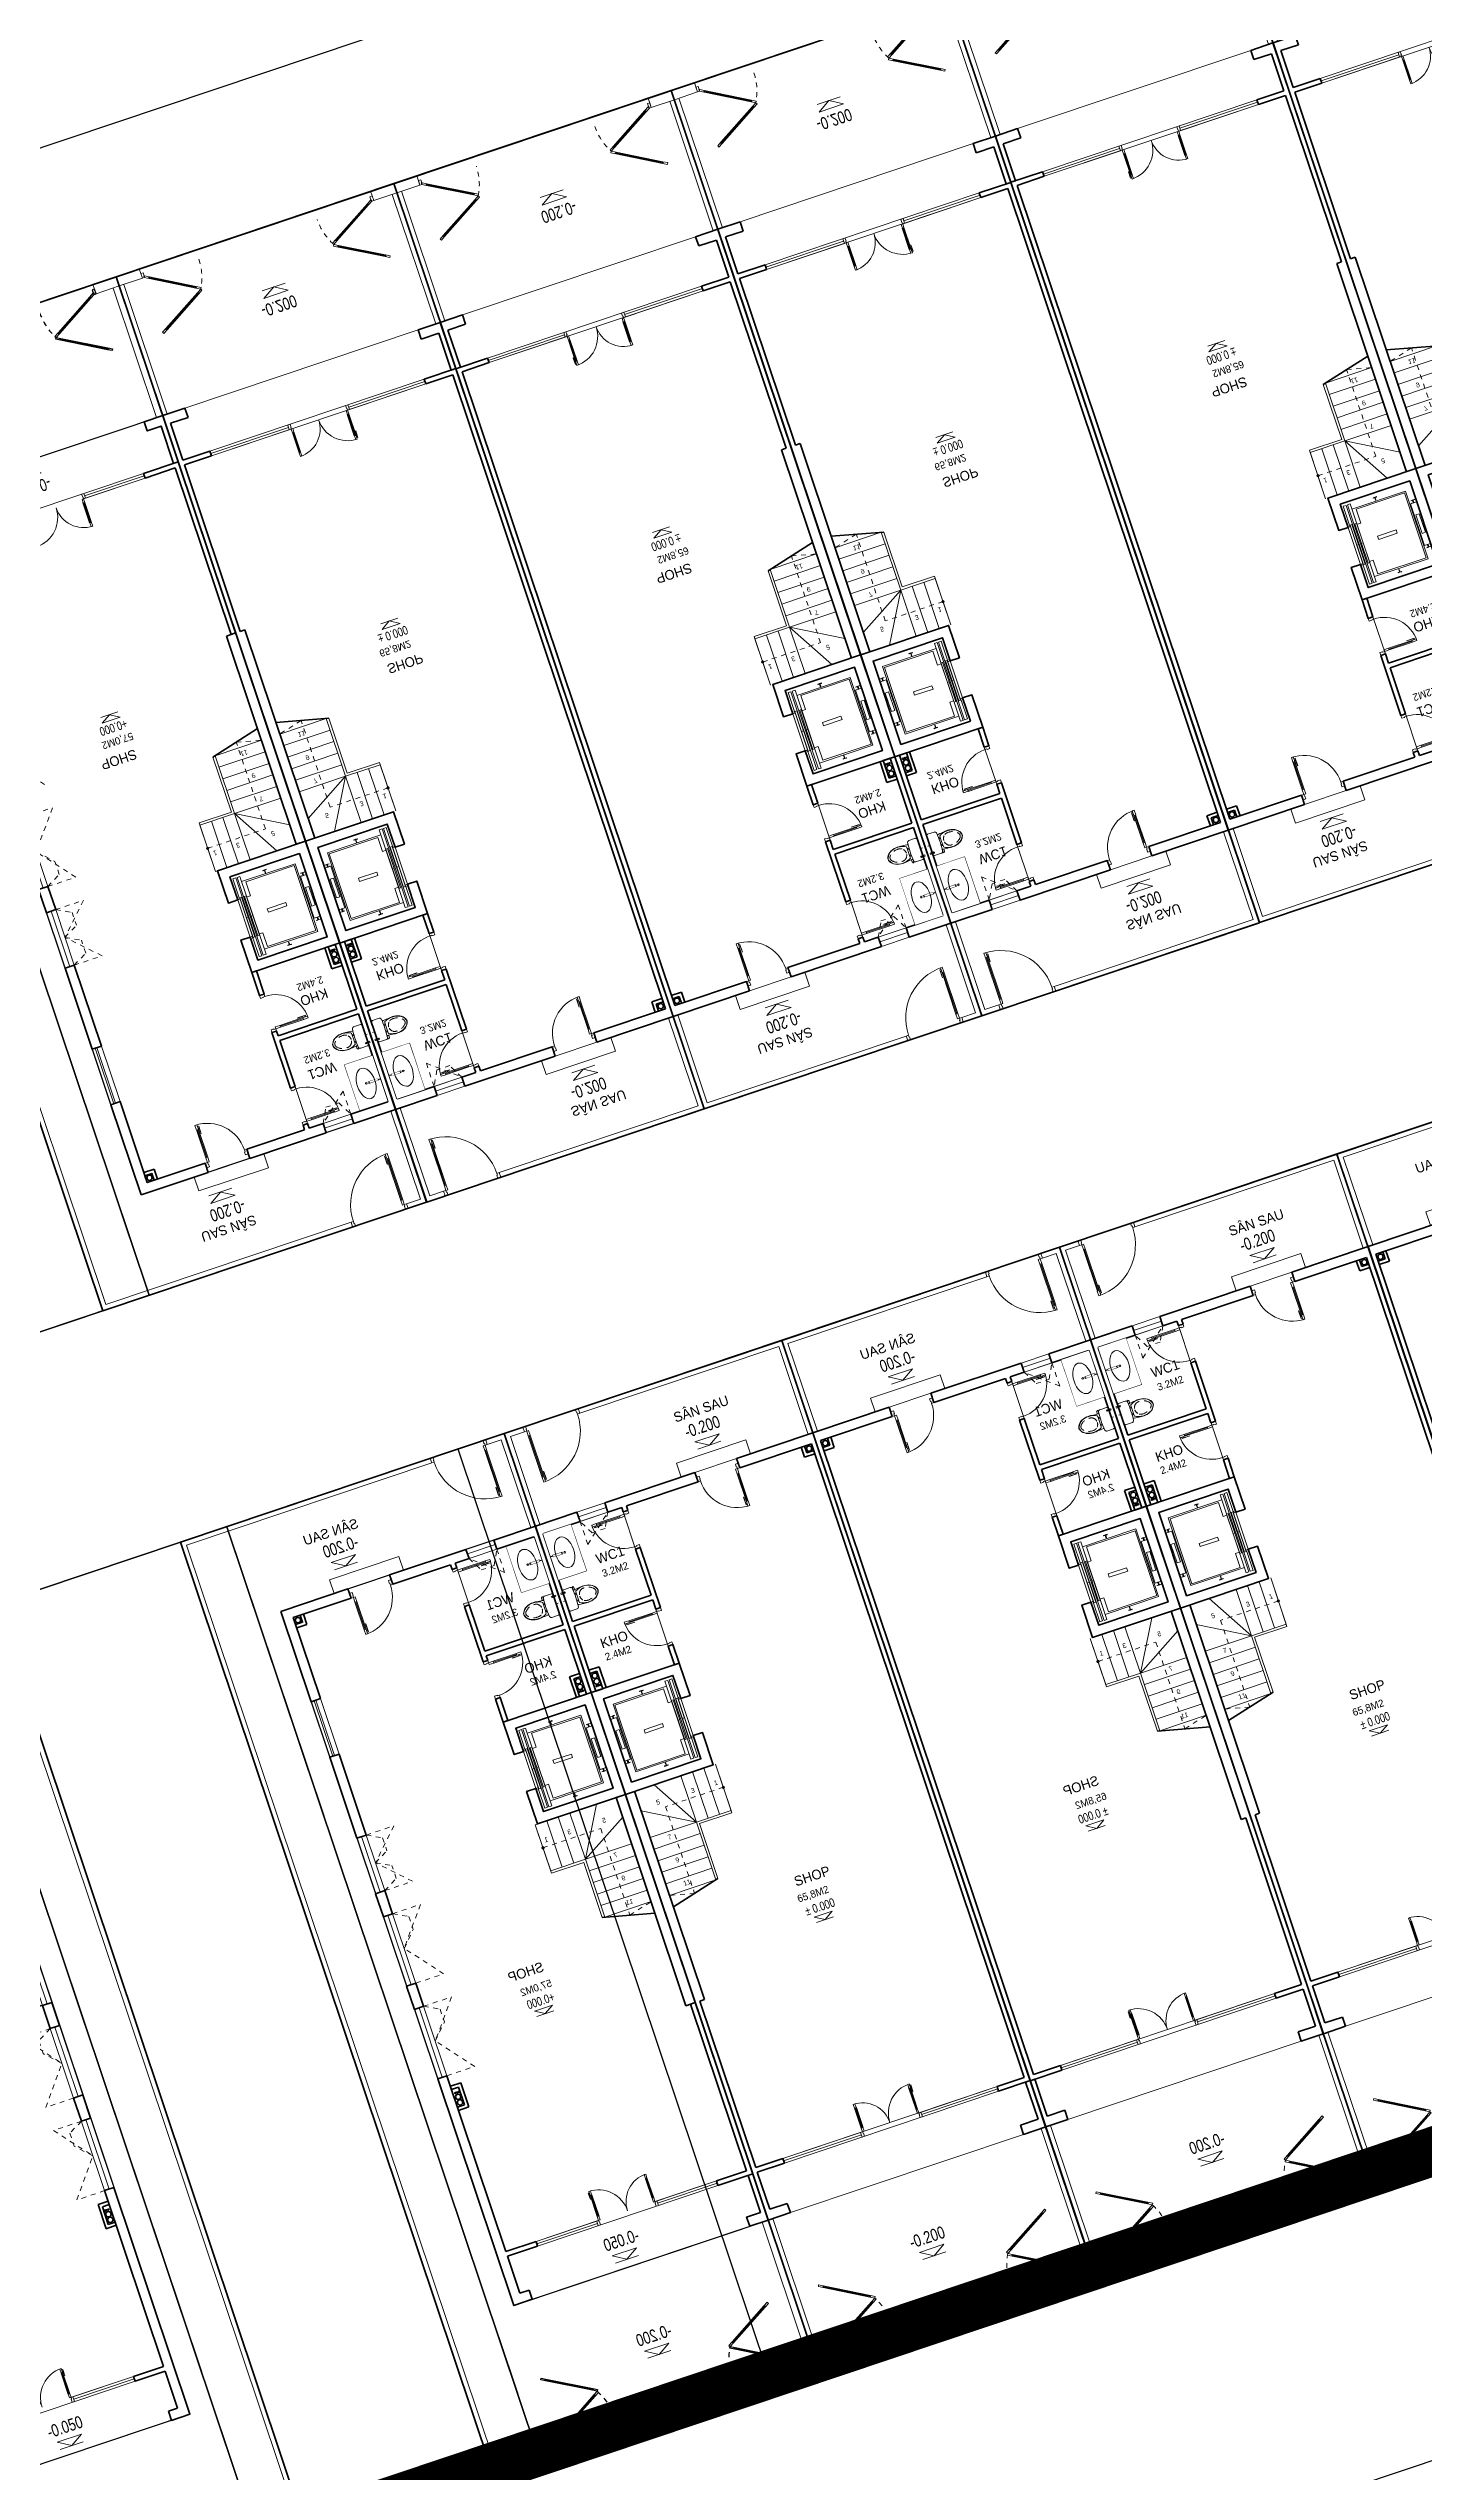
# Model space of a CAD drawing. Header units: metres. Extents: x 551291 to 569219, y 2064429 to 2066248.
# Drawn here: x 552664.9 to 552693.08, y 2065457.73 to 2065507.38 of the extents above; entities that cross this region are included whole.
import ezdxf

# ---------------------------------------------------------------- set-up
doc = ezdxf.new("R2010")
doc.units = ezdxf.units.M
for name, pattern in [('$AUDIT_BAD_LTYPE2', [0]), ('CENTER', [2, 1.25, -0.25, 0.25, -0.25]), ('HIDDEN', [0.375, 0.25, -0.125]), ('HIDDEN2', [0.1875, 0.125, -0.0625]), ('xref-thap C (mb tang 32-2)$0$HIDDEN', [0.375, 0.25, -0.125])]:
    doc.linetypes.add(name, pattern=pattern)
doc.layers.get('0').update_dxf_attribs({"linetype": 'CONTINUOUS'})
doc.layers.get('DEFPOINTS').update_dxf_attribs({"linetype": 'CONTINUOUS'})
for name, color, linetype in [('-AREA', 2, 'CONTINUOUS'), ('APOLIC', 7, 'CONTINUOUS'), ('ChiaLo', 128, 'CENTER'), ('datOlienke', 42, 'CONTINUOUS'), ('LogDg', 7, 'CONTINUOUS'), ('LoLK', 6, 'CONTINUOUS'), ('RANHGIOI', 2, 'HIDDEN'), ('SOLO', 7, 'CONTINUOUS'), ('TEXT25', 2, 'CONTINUOUS'), ('ViaHeS', 32, 'CONTINUOUS')]:
    doc.layers.add(name, color=color, linetype=linetype)
for name, color, linetype, lineweight in [('-CONCRETE', 1, 'CONTINUOUS', 35), ('-DIM', 9, 'CONTINUOUS', 13), ('-DOOR', 137, 'CONTINUOUS', 9), ('-FURNITURE', 46, 'CONTINUOUS', 9), ('-HATCH', 8, 'CONTINUOUS', 5), ('-KH', 143, 'CONTINUOUS', 13), ('-LINE1', 7, 'CONTINUOUS', 18), ('-LINE2', 252, 'CONTINUOUS', 9), ('-TEXT', 7, 'CONTINUOUS', 15), ('-WALL', 4, 'CONTINUOUS', 35), ('text', 7, 'CONTINUOUS', 25)]:
    doc.layers.add(name, color=color, linetype=linetype, lineweight=lineweight)
doc.styles.add('1', font='arial.ttf')
doc.styles.add('SVN_AVO_thuong', font='')
doc.styles.add('T1', font='', dxfattribs={"height": 200})
doc.styles.get('SVN_AVO_thuong').set_extended_font_data('SVN-Avo')
doc.styles.get('T1').set_extended_font_data('VNgeometric Light')

# ---------------------------------------------------------------- blocks, each defined once
blk = doc.blocks.new('X-5M-DH-2-CORE$0$A$C75E80C28')
at = {"layer": '-LINE2', "linetype": 'Continuous', "ltscale": 2}
for p, q in [((-731, -149), (731, -149)), ((-731, -1305), (-731, -149)), ((-700, -179), (700, -179)), ((-700, -1225), (-700, -179)), ((-557, -112), (-560, -112)), ((-510, -22), (-510, -51)), ((-507, -22), (-510, -22)), ((-510, -109), (-510, -79)), ((-507, -22), (-507, -51)), ((-507, -109), (-507, -79)), ((-456, -57), (-501, -57)), ((-456, -60), (-501, -60)), ((-456, -70), (-501, -70)), ((-456, -73), (-501, -73)), ((-453, -63), (-453, -67)), ((-450, -63), (-450, -67)), ((450, -63), (450, -67)), ((453, -63), (453, -67)), ((456, -57), (501, -57)), ((456, -60), (501, -60)), ((456, -70), (501, -70)), ((456, -73), (501, -73)), ((457, -112), (460, -112)), ((507, -22), (510, -22)), ((507, -22), (507, -51)), ((507, -109), (507, -79)), ((510, -22), (510, -51)), ((510, -109), (510, -79)), ((700, -1225), (700, -179)), ((731, -1305), (731, -149)), ((840, -1305), (-840, -1305)), ((-840, -1365), (-840, -1305)), ((840, -1365), (-840, -1365)), ((840, -1395), (-840, -1395)), ((-840, -1395), (-840, -1455)), ((-840, -1455), (-435, -1455)), ((-700, -1225), (-400, -1225)), ((-435, -1450), (-435, -1460)), ((-435, -1450), (-400, -1450)), ((-435, -1460), (-425, -1460)), ((-433, -1452), (-433, -1458)), ((-433, -1452), (-402, -1452)), ((-433, -1458), (-425, -1458)), ((430, -1406), (-430, -1406)), ((-430, -1406), (-430, -1446)), ((430, -1446), (-430, -1446)), ((425, -1309), (-425, -1309)), ((-425, -1343), (-425, -1309)), ((425, -1343), (-425, -1343)), ((-425, -1458), (-425, -1460)), ((-402, -1452), (-402, -1498)), ((-400, -1305), (-400, -1225)), ((400, -1450), (-400, -1450)), ((-400, -1450), (-400, -1500)), ((0, -1309), (0, -1343)), ((0, -1406), (0, -1446)), ((700, -1225), (400, -1225)), ((400, -1305), (400, -1225)), ((400, -1450), (400, -1500)), ((435, -1450), (400, -1450)), ((402, -1452), (402, -1498)), ((433, -1452), (402, -1452)), ((425, -1343), (425, -1309)), ((433, -1458), (425, -1458)), ((425, -1458), (425, -1460)), ((435, -1460), (425, -1460)), ((430, -1406), (430, -1446)), ((433, -1452), (433, -1458)), ((435, -1450), (435, -1460)), ((840, -1455), (435, -1455)), ((840, -1365), (840, -1305)), ((840, -1395), (840, -1455)), ((-435, -1490), (-435, -1500)), ((-435, -1490), (-425, -1490)), ((-435, -1500), (-400, -1500)), ((-433, -1492), (-433, -1498)), ((-433, -1492), (-425, -1492)), ((-433, -1498), (-402, -1498)), ((-425, -1490), (-425, -1492)), ((435, -1500), (400, -1500)), ((433, -1498), (402, -1498)), ((425, -1490), (425, -1492)), ((435, -1490), (425, -1490)), ((433, -1492), (425, -1492)), ((433, -1492), (433, -1498)), ((435, -1490), (435, -1500))]:
    blk.add_line(p, q, dxfattribs=at)
for points in [[(-450, 0), (-450, -130), (450, -130), (450, 0)], [(-200, -29), (200, -29), (200, -101), (-200, -101)], [(-36, -584), (36, -584), (36, -984), (-36, -984)]]:
    blk.add_lwpolyline(points, close=True, dxfattribs=at)
for points in [[(-780, -789), (-751, -789, 0.414214), (-750, -788), (-750, -784), (-750, -780, 0.414214), (-751, -779), (-780, -779, -0.256978), (-784, -782), (-798, -782, -0.414214), (-801, -779), (-804, -749, 0.414214), (-807, -746), (-812, -746), (-812, -784), (-812, -821), (-807, -821, 0.414214), (-804, -818), (-801, -789, -0.414214), (-798, -786), (-784, -786, -0.256978), (-780, -789)], [(780, -789), (751, -789, -0.414214), (750, -788), (750, -784), (750, -780, -0.414214), (751, -779), (780, -779, 0.256978), (784, -782), (798, -782, 0.414214), (801, -779), (804, -749, -0.414214), (807, -746), (812, -746), (812, -784), (812, -821), (807, -821, -0.414214), (804, -818), (801, -789, 0.414214), (798, -786), (784, -786, 0.256978), (780, -789)]]:
    blk.add_lwpolyline(points, format="xyb", dxfattribs=at)
for centre, radius, start, end in [((-501, -51), 9.4, 180, 270), ((-501, -79), 9.4, 90, 180), ((-501, -51), 6.2, 180, 270), ((-501, -79), 6.2, 90, 180), ((-456, -63), 6.2, 0, 90), ((-456, -63), 3, 0, 90), ((-456, -67), 6.2, 270, 0), ((-456, -67), 3, 270, 0), ((456, -63), 6.2, 90, 180), ((456, -67), 6.2, 180, 270), ((456, -63), 3, 90, 180), ((456, -67), 3, 180, 270), ((501, -51), 6.2, 270, 0), ((501, -51), 9.4, 270, 0), ((501, -79), 9.4, 0, 90), ((501, -79), 6.2, 0, 90)]:
    blk.add_arc(centre, radius, start, end, dxfattribs=at)
blk = doc.blocks.new('A$C3F71457E')
at = {"layer": '-CONCRETE'}
blk.add_lwpolyline([(0, -100), (0, 400), (-1500, 400), (-1500, -1400), (0, -1400), (0, -900), (200, -900), (200, -1600), (-1700, -1600), (-1700, 600), (200, 600), (200, -100), (0, -100)], dxfattribs=at)
at = {"layer": '-LINE1'}
blk.add_line((0, -900), (0, -100), dxfattribs=at)
at = {"color": 2, "rotation": 90}
blk.add_blockref('X-5M-DH-2-CORE$0$A$C75E80C28', (-1500, -500), dxfattribs=at)
blk = doc.blocks.new('*U1202')
at = {"linetype": '$AUDIT_BAD_LTYPE2'}
for p, q in [((70, 100), (70, 600)), ((90, 600), (90, 100))]:
    blk.add_line(p, q, dxfattribs=at)
for points in [[(50, 600), (90, 600), (90, 700), (50, 700), (50, 600)], [(50, 603), (50, 100)], [(50, 100), (90, 100), (90, 0), (50, 0), (50, 100)]]:
    blk.add_lwpolyline(points)
for points in [[(118, 495), (118, 664), (90, 664), (90, 636), (113, 636), (113, 495)], [(0, 0), (50, 0), (50, -40), (60, -40), (60, -100), (0, -100)], [(800, 0), (750, 0), (750, -40), (740, -40), (740, -100), (800, -100)]]:
    blk.add_lwpolyline(points, close=True)
at = {"linetype": '$AUDIT_BAD_LTYPE2', "ltscale": 0.3}
blk.add_arc((50, 0), 700, 0, 90, dxfattribs=at)
blk = doc.blocks.new('D12')
at = {"layer": '-DOOR'}
for p, q in [((0, 200), (1200, 200)), ((0, 100), (1200, 100)), ((0, 0), (1200, 0))]:
    blk.add_line(p, q, dxfattribs=at)
at = {"layer": '-LINE2', "linetype": 'HIDDEN2', "ltscale": 10}
for p, q in [((0, 200), (0, 800)), ((0, 800), (600, 200)), ((0, 200), (160, 500)), ((160, 500), (439, 500)), ((600, 200), (439, 500)), ((1200, 800), (600, 200)), ((600, 200), (761, 500)), ((1040, 500), (761, 500)), ((1200, 200), (1040, 500)), ((1200, 200), (1200, 800))]:
    blk.add_line(p, q, dxfattribs=at)
blk = doc.blocks.new('*U1099')
at = {"linetype": '$AUDIT_BAD_LTYPE2'}
for p, q in [((70, 100), (70, 1000)), ((90, 1000), (90, 100))]:
    blk.add_line(p, q, dxfattribs=at)
for points in [[(50, 1000), (90, 1000), (90, 1100), (50, 1100), (50, 1000)], [(50, 1003), (50, 100)], [(50, 100), (90, 100), (90, 0), (50, 0), (50, 100)]]:
    blk.add_lwpolyline(points)
for points in [[(118, 895), (118, 1064), (90, 1064), (90, 1036), (113, 1036), (113, 895)], [(0, 0), (50, 0), (50, -40), (60, -40), (60, -100), (0, -100)], [(1200, 0), (1150, 0), (1150, -40), (1140, -40), (1140, -100), (1200, -100)]]:
    blk.add_lwpolyline(points, close=True)
at = {"linetype": '$AUDIT_BAD_LTYPE2', "ltscale": 0.3}
blk.add_arc((50, 0), 1100, 0, 90, dxfattribs=at)
blk = doc.blocks.new('*U1100')
for points in [[(22, 564), (22, 734), (50, 734), (50, 706), (27, 706), (27, 564)], [(0, 0), (50, 0), (50, -40), (60, -40), (60, -123), (0, -123)], [(1599, 0), (1549, 0), (1549, -40), (1539, -40), (1539, -123), (1599, -123)]]:
    blk.add_lwpolyline(points, close=True)
for points in [[(50, 670), (90, 670), (90, 770), (50, 770), (50, 670)], [(50, 673), (50, 100)], [(1549, 629), (1509, 629), (1509, 729), (1549, 729), (1549, 629)], [(1549, 632), (1549, 100)], [(50, 100), (90, 100), (90, 0), (50, 0), (50, 100)], [(1549, 100), (1509, 100), (1509, 0), (1549, 0), (1549, 100)]]:
    blk.add_lwpolyline(points)
at = {"ltscale": 0.3}
for points in [[(820, 0, 0.414214), (50, 770, 0.414214)], [(820, 0, -0.414214), (1549, 729, -0.414214)]]:
    blk.add_lwpolyline(points, format="xyb", dxfattribs=at)
at = {"layer": 'APOLIC', "linetype": '$AUDIT_BAD_LTYPE2'}
for p, q in [((70, 100), (70, 670)), ((90, 670), (90, 100)), ((1509, 629), (1509, 100)), ((1529, 100), (1529, 629))]:
    blk.add_line(p, q, dxfattribs=at)
blk = doc.blocks.new('*U1101')
at = {"linetype": '$AUDIT_BAD_LTYPE2'}
for p, q in [((70, 100), (70, 700)), ((90, 700), (90, 100))]:
    blk.add_line(p, q, dxfattribs=at)
for points in [[(50, 700), (90, 700), (90, 800), (50, 800), (50, 700)], [(50, 703), (50, 100)], [(50, 100), (90, 100), (90, 0), (50, 0), (50, 100)]]:
    blk.add_lwpolyline(points)
for points in [[(118, 595), (118, 764), (90, 764), (90, 736), (113, 736), (113, 595)], [(0, 0), (50, 0), (50, -40), (60, -40), (60, -100), (0, -100)], [(900, 0), (850, 0), (850, -40), (840, -40), (840, -100), (900, -100)]]:
    blk.add_lwpolyline(points, close=True)
at = {"linetype": '$AUDIT_BAD_LTYPE2', "ltscale": 0.3}
blk.add_arc((50, 0), 800, 0, 90, dxfattribs=at)
blk = doc.blocks.new('A$C18091ED7')
for p, q in [((-83, -267), (-83, -300)), ((-83, -278), (-83, -288)), ((-61, -290), (-83, -290)), ((-63, -265), (-81, -265)), ((-61, -267), (-61, -300)), ((0, -42), (0, 0)), ((61, -267), (61, -300)), ((61, -290), (83, -290)), ((63, -265), (81, -265)), ((83, -267), (83, -300)), ((83, -278), (83, -288)), ((146, -27), (179, -27)), ((146, -27), (146, -30)), ((146, -30), (166, -30)), ((153, -37), (146, -30)), ((152, 0), (152, -27)), ((152, 0), (179, 0)), ((153, -37), (166, -37)), ((153, -40), (153, -37)), ((153, -40), (178, -40)), ((153, -40), (178, -40)), ((153, -40), (153, -42)), ((165, -262), (165, -290)), ((185, -30), (166, -30)), ((178, -37), (166, -37)), ((168, -260), (228, -260)), ((168, -292), (207, -292)), ((185, -30), (178, -37)), ((178, -37), (178, -40)), ((178, -40), (178, -42)), ((179, 0), (179, -27)), ((179, -27), (185, -27)), ((185, -27), (185, -30)), ((231, -274), (231, -262))]:
    blk.add_line(p, q)
for points in [[(230, -219, -0.137407), (225, -235), (222, -241, -0.236081), (198, -255, -0.051961), (-198, -255, -0.236081), (-222, -241), (-225, -235, -0.137407), (-230, -219), (-230, -72, -0.198912), (-226, -63), (-209, -46, -0.198912), (-200, -42), (0, -42), (200, -42, -0.198912), (209, -46), (226, -63, -0.198912), (230, -72)], [(144, -619, -0.212405), (26, -734, -0.027685), (-1, -739, -0.022279), (-26, -734, -0.212405), (-144, -619, -0.142796), (-167, -428, -0.093005), (-128, -309, -0.256439), (-111, -300), (0, -300), (111, -300, -0.256439), (128, -309, -0.093005), (167, -428, -0.142796)]]:
    blk.add_lwpolyline(points, format="xyb", close=True)
at = {"linetype": 'xref-thap C (mb tang 32-2)$0$HIDDEN', "ltscale": 100}
blk.add_lwpolyline([(61, -669, -0.199031), (0, -699, -0.199031), (-61, -669, -0.218924), (-132, -478, -0.153791), (-112, -404, -0.236701), (0, -348, -0.236701), (112, -404, -0.153791), (132, -478, -0.218924)], format="xyb", close=True, dxfattribs=at)
blk.add_circle((166, -78), 13.9)
for centre, radius, start, end in [((-81, -267), 1.98, 90, 180), ((-63, -267), 1.98, 0, 90), ((63, -267), 1.98, 90, 180), ((81, -267), 1.98, 0, 90), ((168, -262), 2.47, 90, 180), ((168, -290), 2.47, 180, 270), ((207, -277), 15.5, 270, 306.4659), ((168, -225), 80.1, 306.4659, 320.3123), ((228, -274), 2.47, 320.3123, 0)]:
    blk.add_arc(centre, radius, start, end)
for points in [[(-156, -259), (-157, -267), (-164, -328), (-169, -385), (-184, -528), (-136, -679), (-50, -735), (-20, -741), (0, -744)], [(156, -259), (157, -267), (164, -328), (169, -385), (184, -528), (136, -679), (50, -735), (20, -741), (0, -744)]]:
    blk.add_open_spline(points, degree=3, knots=[130.613938, 130.613938, 130.613938, 130.613938, 152.852109, 311.129351, 417.703951, 561.383393, 697.692632, 710.812262, 710.812262, 710.812262, 710.812262])
blk = doc.blocks.new('Sink_Cicle')
blk.add_lwpolyline([(17, -50), (-17, -50), (-18, -252), (17, -252)], close=True)
blk.add_circle((0, -300), 17.5)
at = {"layer": 'DEFPOINTS'}
blk.add_line((0, -100), (0, 0), dxfattribs=at)
blk.add_wipeout([(17, -50), (-17, -50), (-18, -252), (17, -252)])
at = {"layer": '-FURNITURE', "linetype": 'Continuous'}
blk.add_ellipse((0, -300), major_axis=(-325, 0), ratio=0.584615, dxfattribs=at)
blk.add_line((-18, -237), (17, -237))
blk = doc.blocks.new('*U1102')
at = {"ltscale": 300}
blk.add_lwpolyline([(0, 0), (1000, 0), (1000, -600), (0, -600)], close=True, dxfattribs=at)
blk.add_wipeout([(0, 0), (1000, 0), (1000, -600), (0, -600)], dxfattribs=at)
blk.add_blockref('Sink_Cicle', (500, 0), dxfattribs=at)
blk = doc.blocks.new('Mau M4G SH')
at = {"layer": '-HATCH'}
h = blk.add_hatch(color=252, dxfattribs=at)
h.dxf.hatch_style = 1
edge = h.paths.add_edge_path()
edge.add_arc((-3551, 8700), 24.6, 0, 360)
at = {"layer": '-AREA'}
blk.add_lwpolyline([(0, 0), (-5500, 0), (-5500, 15000), (0, 15000)], close=True, dxfattribs=at)
at = {"layer": '-CONCRETE'}
blk.add_lwpolyline([(-350, 14800), (-200, 14800), (-200, 14650), (-350, 14650)], close=True, dxfattribs=at)
for centre, radius in [((-275, 14720, 0), 55), ((-5320, 11705, 0), 55), ((-5320, 11584, 0), 55), ((-5351, 11494, 0), 13), ((-5309, 11494, 0), 13), ((-5271, 11494, 0), 13), ((-329, 4507, 0), 13), ((-280, 4416, 0), 55), ((-291, 4507, 0), 13), ((-249, 4507, 0), 13), ((-280, 4295, 0), 55)]:
    blk.add_circle(centre, radius, dxfattribs=at)
at = {"layer": '-DIM'}
blk.add_line((-1450, 15000), (-2350, 15000), dxfattribs=at)
at = {"layer": '-DOOR'}
for p, q in [((-4000, 14900), (-4600, 14900)), ((-200, 8900), (-200, 10100)), ((-100, 10100), (-100, 8900)), ((0, 8900), (0, 10100)), ((-200, 4900), (-200, 8400)), ((-100, 6900), (-100, 8400)), ((0, 4900), (0, 8400)), ((-100, 4900), (-100, 6400)), ((-4750, 1100), (-3461, 1100)), ((-3461, 1050), (-4750, 1050)), ((-2161, 1100), (-850, 1100)), ((-2161, 1050), (-850, 1050))]:
    blk.add_line(p, q, dxfattribs=at)
for points in [[(-4000, 14800), (-4600, 14800), (-4600, 15000), (-4000, 15000)], [(-200, 13050), (0, 13050), (0, 11850), (-200, 11850)], [(-100, 13050), (-62, 13050), (-62, 11850), (-100, 11850)]]:
    blk.add_lwpolyline(points, close=True, dxfattribs=at)
for points in [[(-3700, 14700), (-3700, 13900)], [(-3387, 1100), (-4750, 1100), (-4750, 1000), (-850, 1000), (-850, 1100), (-2234, 1100)]]:
    blk.add_lwpolyline(points, dxfattribs=at)
at = {"layer": '-KH'}
for p, q in [((-1809, 15461), (-1312, 15461)), ((-2699, 5465), (-2331, 5465)), ((-2748, 162), (-2252, 162)), ((-2755, -1899), (-2258, -1899))]:
    blk.add_line(p, q, dxfattribs=at)
at = {"layer": '-KH', "linetype": 'HIDDEN2', "ltscale": 5}
blk.add_line((-4800, 6825), (-5300, 6950), dxfattribs=at)
at = {"layer": '-KH'}
for points in [[(-1297, 15620), (-1824, 15620), (-1561, 15461)], [(-2320, 5583), (-2710, 5583), (-2515, 5465)], [(-2236, 321), (-2763, 321), (-2500, 162)], [(-2243, -1740), (-2770, -1740), (-2506, -1899)]]:
    blk.add_lwpolyline(points, close=True, dxfattribs=at)
at = {"layer": '-KH', "linetype": 'HIDDEN2', "ltscale": 5}
blk.add_lwpolyline([(-3551, 8700), (-4800, 8700), (-4800, 6825)], dxfattribs=at)
at = {"layer": '-KH'}
blk.add_circle((-3551, 8700), 24.6, dxfattribs=at)
for points in [[(-1561, 15461), (-1561, 15620), (-1297, 15620), (-1561, 15461)], [(-2515, 5465), (-2515, 5583), (-2320, 5583), (-2515, 5465)], [(-2500, 162), (-2500, 321), (-2236, 321), (-2500, 162)], [(-2506, -1899), (-2506, -1740), (-2243, -1740), (-2506, -1899)]]:
    blk.add_solid(points, dxfattribs=at)
at = {"layer": '-LINE1'}
for p, q in [((-5400, 15000), (-5400, 16900)), ((-5400, 16900), (-5100, 16900)), ((-5100, 16900), (-5100, 17000)), ((-3900, 16900), (-3900, 17000)), ((-3900, 16900), (1400, 16900)), ((1400, 16900), (1399, -2900)), ((-3551, 9200), (-5300, 9200)), ((-4300, 8200), (-4877, 9200)), ((-4300, 9200), (-4300, 8200)), ((-4050, 8200), (-4050, 9200)), ((-4050, 9200), (-4050, 8200)), ((-3800, 8200), (-3800, 9200)), ((-3800, 9200), (-3800, 8200)), ((-3551, 8200), (-3551, 9200)), ((-3551, 9200), (-3551, 8150)), ((-4300, 8200), (-5300, 8778)), ((-4300, 6950), (-4300, 8200)), ((-4300, 8200), (-3551, 8200)), ((-4250, 8150), (-4250, 6963)), ((-4250, 8150), (-3551, 8150)), ((-5100, 0), (-400, 0)), ((500, -2900), (1399, -2900))]:
    blk.add_line(p, q, dxfattribs=at)
at = {"layer": '-LINE1', "lineweight": 18}
for p, q in [((-4300, 8200), (-5300, 8200)), ((-4300, 7950), (-5300, 7950)), ((-4300, 7700), (-5300, 7700)), ((-4300, 7450), (-5300, 7450)), ((-4300, 7200), (-5300, 7200)), ((-4300, 6950), (-5300, 6950)), ((-5367, -2800), (-5367, 0))]:
    blk.add_line(p, q, dxfattribs=at)
at = {"layer": '-LINE1'}
blk.add_lwpolyline([(-2650, 15000), (-2650, 15300), (-1150, 15300), (-1150, 15000)], dxfattribs=at)
at = {"layer": '-LINE1', "lineweight": 18}
for points in [[(-5500, -3000), (-5000, -3000), (-5000, -2800), (-5500, -2800)], [(0, -3000), (500, -3000), (500, -2800), (0, -2800)]]:
    blk.add_lwpolyline(points, close=True, dxfattribs=at)
at = {"layer": '-LINE2', "linetype": 'HIDDEN2', "ltscale": 10}
for p, q in [((-200, 8400), (-800, 8400)), ((-800, 8400), (-200, 7650)), ((-200, 8400), (-500, 8239)), ((-500, 8239), (-500, 7960)), ((-200, 7650), (-500, 7960)), ((-800, 6900), (-200, 7650)), ((-200, 6900), (-800, 6900)), ((-200, 6400), (-800, 6400)), ((-800, 6400), (-200, 5650)), ((-200, 6400), (-500, 6239)), ((-500, 6239), (-500, 5960)), ((-200, 5650), (-500, 5960)), ((-800, 4900), (-200, 5650)), ((-200, 4900), (-800, 4900))]:
    blk.add_line(p, q, dxfattribs=at)
for points in [[(-4600, 14800), (-4600, 14300), (-4000, 14800)], [(-4000, 14800), (-4161, 14500), (-4440, 14500), (-4600, 14800)]]:
    blk.add_lwpolyline(points, dxfattribs=at)
at = {"layer": '-WALL'}
for p, q in [((-5500, 11400), (-5500, 15000)), ((-5500, 15000), (-4600, 15000)), ((-4600, 15000), (-4600, 14800)), ((-4000, 14800), (-4000, 15000)), ((-4000, 15000), (-2350, 15000)), ((-2350, 15000), (-2350, 14800)), ((-1450, 15000), (0, 15000)), ((-1450, 14800), (-1450, 15000)), ((0, 13050), (0, 15000)), ((-5400, 14800), (-5400, 12900)), ((-3700, 14800), (-4000, 14800)), ((-3700, 14700), (-3700, 14800)), ((-3600, 14700), (-3700, 14700)), ((-3600, 14800), (-3600, 14700)), ((-2350, 14800), (-3600, 14800)), ((-200, 14800), (-1450, 14800)), ((-420, 14580), (-420, 14800)), ((-420, 14580), (-200, 14580)), ((-350, 14650), (-350, 14800)), ((-350, 14650), (-200, 14650)), ((-200, 13050), (-200, 14800)), ((-3700, 12900), (-3700, 13900)), ((-3700, 13900), (-3600, 13900)), ((-3600, 13900), (-3600, 12700)), ((-5400, 12900), (-3700, 12900)), ((-3700, 12800), (-5400, 12800)), ((-5400, 12800), (-5400, 11400)), ((-3700, 12700), (-3700, 12800)), ((-3600, 12700), (-3700, 12700)), ((-5180, 11850), (-5400, 11850)), ((-5250, 11780), (-5400, 11780)), ((-5250, 11780), (-5250, 11400)), ((-5180, 11850), (-5180, 11400)), ((-200, 10100), (-200, 11850)), ((0, 10100), (0, 11850)), ((-5250, 11400), (-5400, 11400)), ((-200, 10100), (0, 10100)), ((-5300, 9200), (-5500, 9200)), ((-5500, 9200), (-5500, 1000)), ((-5300, 4700), (-5300, 9200)), ((-200, 8400), (-200, 8900)), ((-200, 8900), (0, 8900)), ((0, 8400), (0, 8900)), ((-200, 8400), (0, 8400)), ((-5300, 6700), (-4250, 6963)), ((-200, 6900), (0, 6900)), ((-5300, 4700), (-5500, 4700)), ((-5400, 4700), (-5500, 4700)), ((-5400, 1100), (-5400, 4700)), ((-420, 4150), (-420, 4670)), ((-420, 4670), (-200, 4670)), ((-350, 4220), (-350, 4600)), ((-350, 4600), (-200, 4600)), ((-200, 1100), (-200, 4900)), ((-200, 4900), (0, 4900)), ((0, 0), (0, 4900)), ((-420, 4150), (-200, 4150)), ((-350, 4220), (-200, 4220)), ((-5500, 1000), (-4750, 1000)), ((-4750, 1100), (-5400, 1100)), ((-4750, 1000), (-4750, 1100)), ((-850, 1000), (-850, 1100)), ((-850, 1000), (-850, 1100)), ((-850, 1100), (-200, 1100)), ((-200, 1000), (-850, 1000)), ((-200, 1000), (-200, 200)), ((-400, 200), (-400, 0)), ((-200, 200), (-400, 200)), ((-400, 0), (0, 0))]:
    blk.add_line(p, q, dxfattribs=at)
at = {"layer": '-WALL', "color": 250}
for p, q in [((-200, 6400), (0, 6400)), ((-200, 4900), (0, 4900))]:
    blk.add_line(p, q, dxfattribs=at)
at = {"layer": '-WALL'}
for points in [[(-5500, 17000), (1500, 17000), (1500, -3000), (-5500, -3000)], [(-3700, 11900), (-3600, 11900), (-3600, 11400), (-3700, 11400)], [(-200, 6900), (0, 6900), (0, 6400), (-200, 6400)]]:
    blk.add_lwpolyline(points, close=True, dxfattribs=at)
for points in [[(-200, 13050), (0, 13050)], [(-200, 11850), (0, 11850)], [(-5500, 1000), (-5500, 0), (-5100, 0), (-5100, 200), (-5400, 200), (-5400, 1000)]]:
    blk.add_lwpolyline(points, dxfattribs=at)
at = {"ltscale": 100}
for p, q in [((-4025, -2160), (-4873, -1670)), ((-4856, -1639), (-4007, -2129)), ((-144, -1639), (-993, -2129)), ((-975, -2160), (-127, -1670)), ((-4025, -2260), (-4873, -2750)), ((-4856, -2780), (-4007, -2290)), ((-144, -2780), (-993, -2290)), ((-975, -2260), (-127, -2750))]:
    blk.add_line(p, q, dxfattribs=at)
for points in [[(-4862, -1650), (-4871, -1645), (-4876, -1654), (-4867, -1659), (-4873, -1670), (-4960, -1620), (-4943, -1589), (-4856, -1639)], [(-138, -1650), (-129, -1645), (-124, -1654), (-133, -1659), (-127, -1670), (-40, -1620), (-58, -1589), (-144, -1639)], [(-3938, -2210), (-4025, -2160), (-4019, -2149), (-4010, -2154), (-4005, -2145), (-4014, -2140), (-4007, -2129), (-3921, -2179)], [(-3938, -2210), (-4025, -2260), (-4019, -2271), (-4010, -2266), (-4005, -2274), (-4014, -2279), (-4007, -2290), (-3921, -2240)], [(-1062, -2210), (-975, -2160), (-982, -2149), (-990, -2154), (-995, -2145), (-987, -2140), (-993, -2129), (-1079, -2179)], [(-1062, -2210), (-975, -2260), (-982, -2271), (-990, -2266), (-995, -2274), (-987, -2279), (-993, -2290), (-1079, -2240)], [(-4950, -2835), (-4960, -2835), (-4960, -2800), (-5000, -2800), (-5000, -2900), (-4950, -2900)], [(-4862, -2769), (-4871, -2774), (-4876, -2766), (-4867, -2761), (-4873, -2750), (-4960, -2800), (-4943, -2830), (-4856, -2780)], [(-138, -2769), (-129, -2774), (-124, -2766), (-133, -2761), (-127, -2750), (-40, -2800), (-58, -2830), (-144, -2780)], [(-50, -2835), (-40, -2835), (-40, -2800), (0, -2800), (0, -2900), (-50, -2900)]]:
    blk.add_lwpolyline(points, close=True, dxfattribs=at)
at = {"color": 8, "ltscale": 100}
for points in [[(-4005, -2145), (-4010, -2154), (-4876, -1654), (-4871, -1645)], [(-995, -2145), (-990, -2154), (-124, -1654), (-129, -1645)], [(-4005, -2274), (-4010, -2266), (-4876, -2766), (-4871, -2774)], [(-995, -2274), (-990, -2266), (-124, -2766), (-129, -2774)]]:
    blk.add_lwpolyline(points, close=True, dxfattribs=at)
at = {"color": 8, "linetype": 'HIDDEN', "ltscale": 10}
for centre, start, end in [((-4960, -2800), 0, 30), ((-40, -2800), 150, 180)]:
    blk.add_arc(centre, 1180, start, end, dxfattribs=at)
at = {"layer": 'text'}
for p, q in [((-5500, 10200), (-5501, 10200)), ((-5500, 10100), (-5501, 10100))]:
    blk.add_line(p, q, dxfattribs=at)
at = {"layer": '-DOOR', "xscale": -1}
for name, p, rotation in [('*U1099', (-5100, 16900), 180), ('*U1202', (-3700, 14700), 89.99999998995061), ('*U1202', (-3700, 12700), 89.99999998995061)]:
    blk.add_blockref(name, p, dxfattribs=dict(at, rotation=rotation))
at = {"layer": '-DOOR', "rotation": 180}
blk.add_blockref('*U1101', (-1450, 14800), dxfattribs=at)
at = {"layer": '-DOOR', "xscale": -0.8130081300813009, "yscale": 0.8130081300813009, "zscale": 0.8130081300813009}
blk.add_blockref('*U1100', (-2161, 1100), dxfattribs=at)
at = {"layer": '-FURNITURE', "rotation": 90.00000000000001}
blk.add_blockref('A$C18091ED7', (-5442, 13350), dxfattribs=at)
at = {"layer": '-WALL', "xscale": -1, "rotation": 180}
blk.add_blockref('A$C3F71457E', (-3800, 9800), dxfattribs=at)
at = {"rotation": 90}
blk.add_blockref('D12', (0, 8900), dxfattribs=at)
at = {"layer": '-TEXT', "style": '1', "width": 0.75}
for s, height, p in [('-0.200', 250, (-1951, 15743)), ('+0.000', 180, (-2800, 5653)), ('-0.050', 250, (-2884, 444)), ('-0.200', 250, (-2896, -1617))]:
    blk.add_text(s, height=height, dxfattribs=at).set_placement(p)
at = {"layer": '-TEXT', "style": 'T1'}
for s, p in [('5', (-4955, 8788)), ('3', (-4205, 8788)), ('1', (-3705, 8788)), ('7', (-4955, 8038)), ('9', (-4955, 7538)), ('11', (-4955, 7038))]:
    blk.add_text(s, height=100, rotation=360, dxfattribs=at).set_placement(p)
at = {"layer": 'TEXT25'}
for s, height, style, p in [('SÂN SAU', 200, 'SVN_AVO_thuong', (-2072, 16121)), ('WC1', 200, 'SVN_AVO_thuong', (-4622, 13671)), ('3.2M2', 150, 'T1', (-4600, 13380)), ('2.4M2', 150, 'T1', (-4938, 11920)), ('KHO', 200, 'SVN_AVO_thuong', (-4939, 12185)), ('SHOP', 200, 'SVN_AVO_thuong', (-2785, 6298)), ('57,0M2', 150, 'T1', (-2838, 5951))]:
    blk.add_text(s, height=height, rotation=360, dxfattribs=dict(at, style=style)).set_placement(p)
at = {"layer": '-FURNITURE', "extrusion": (0, 0, -1), "xscale": -1, "zscale": -1, "rotation": 270}
blk.add_blockref('*U1102', (5400, 13800), dxfattribs=at)
at = {"layer": '-WALL'}
blk.add_line((-4600, 14800), (-5400, 14800), dxfattribs=at)
blk = doc.blocks.new('Mau M4SH')
at = {"layer": '-HATCH'}
h = blk.add_hatch(color=252, dxfattribs=at)
h.dxf.hatch_style = 1
edge = h.paths.add_edge_path()
edge.add_arc((-3571, 8500), 24.6, 0, 360)
at = {"layer": '-CONCRETE'}
for centre, radius in [((305, 14520, 0), 55), ((-5341, 11505, 0), 55), ((-5341, 11384, 0), 55), ((-5371, 11294, 0), 13), ((-5330, 11294, 0), 13), ((-5291, 11294, 0), 13)]:
    blk.add_circle(centre, radius, dxfattribs=at)
at = {"layer": '-DIM'}
for p, q in [((-4021, 14600), (-5420, 14600)), ((-1170, 14800), (-2070, 14800))]:
    blk.add_line(p, q, dxfattribs=at)
at = {"layer": '-DOOR'}
for p, q in [((-4021, 14700), (-4621, 14700)), ((-3720, 11600), (-3720, 12400)), ((-4835, 900), (-3153, 900)), ((-3153, 850), (-4835, 850)), ((-1853, 900), (-205, 900)), ((-1853, 850), (-205, 850))]:
    blk.add_line(p, q, dxfattribs=at)
blk.add_lwpolyline([(-4021, 14600), (-4621, 14600), (-4621, 14800), (-4021, 14800)], close=True, dxfattribs=at)
for points in [[(-3720, 14500), (-3721, 13700)], [(-3080, 900), (-4835, 900), (-4835, 800), (-205, 800), (-205, 900), (-1926, 900)]]:
    blk.add_lwpolyline(points, dxfattribs=at)
at = {"layer": '-HATCH'}
blk.add_line((-4835, 900), (-205, 900), dxfattribs=at)
at = {"layer": '-KH'}
for p, q in [((-1860, 15236), (-1363, 15236)), ((-2641, 5268), (-2273, 5268)), ((-2775, -1975), (-2278, -1975))]:
    blk.add_line(p, q, dxfattribs=at)
at = {"layer": '-KH', "linetype": 'HIDDEN2', "ltscale": 5}
blk.add_line((-4820, 6625), (-5320, 6750), dxfattribs=at)
at = {"layer": '-KH'}
for points in [[(-1348, 15395), (-1875, 15395), (-1611, 15236)], [(-2262, 5386), (-2653, 5386), (-2457, 5268)], [(-2263, -1816), (-2790, -1816), (-2526, -1975)]]:
    blk.add_lwpolyline(points, close=True, dxfattribs=at)
at = {"layer": '-KH', "linetype": 'HIDDEN2', "ltscale": 5}
blk.add_lwpolyline([(-3571, 8500), (-4820, 8500), (-4820, 6625)], dxfattribs=at)
at = {"layer": '-KH'}
blk.add_circle((-3571, 8500), 24.6, dxfattribs=at)
for points in [[(-1611, 15236), (-1611, 15395), (-1348, 15395), (-1611, 15236)], [(-2457, 5268), (-2457, 5386), (-2262, 5386), (-2457, 5268)], [(-2526, -1975), (-2526, -1816), (-2263, -1816), (-2526, -1975)]]:
    blk.add_solid(points, dxfattribs=at)
at = {"layer": '-LINE1'}
for p, q in [((-5420, 14800), (-5420, 16700)), ((380, 16700), (378, 14800)), ((-4320, 8000), (-4898, 9000)), ((-4320, 9000), (-4320, 8000)), ((-4070, 8000), (-4070, 9000)), ((-4070, 9000), (-4070, 8000)), ((-3821, 8000), (-3821, 9000)), ((-3821, 9000), (-3821, 8000)), ((-3571, 8000), (-3571, 9000)), ((-3571, 9000), (-3571, 7950)), ((-4320, 8000), (-5320, 8578)), ((-4320, 6750), (-4320, 8000)), ((-4320, 8000), (-3571, 8000)), ((-4270, 7950), (-4270, 6763)), ((-4270, 7950), (-3571, 7950)), ((-5040, -200), (0, -200))]:
    blk.add_line(p, q, dxfattribs=at)
at = {"layer": '-LINE1', "lineweight": 18}
for p, q in [((-5120, 16700), (-5420, 16700)), ((-5120, 16800), (-5120, 16700)), ((-3920, 16700), (-3920, 16800)), ((380, 16700), (-3920, 16700)), ((-4320, 8000), (-5320, 8000)), ((-4320, 7750), (-5320, 7750)), ((-4320, 7500), (-5320, 7500)), ((-4320, 7250), (-5320, 7250)), ((-4320, 7000), (-5320, 7000)), ((-4320, 6750), (-5320, 6750)), ((-5421, -3000), (-5421, -200)), ((380, -3000), (380, -200)), ((-5020, -3100), (-5020, -3000))]:
    blk.add_line(p, q, dxfattribs=at)
at = {"layer": '-LINE1'}
blk.add_lwpolyline([(-2370, 14800), (-2370, 15100), (-870, 15100), (-870, 14800)], dxfattribs=at)
at = {"layer": '-LINE1', "lineweight": 18}
for points in [[(-5520, -3200), (-5020, -3200), (-5020, -3000), (-5520, -3000)], [(-20, -3200), (480, -3200), (480, -3000), (-20, -3000)]]:
    blk.add_lwpolyline(points, close=True, dxfattribs=at)
at = {"layer": '-LINE2', "linetype": 'HIDDEN2', "ltscale": 10}
for points in [[(-4621, 14600), (-4621, 14100), (-4021, 14600)], [(-4021, 14600), (-4181, 14300), (-4460, 14300), (-4621, 14600)]]:
    blk.add_lwpolyline(points, dxfattribs=at)
at = {"layer": '-WALL'}
for p, q in [((-5520, 11200), (-5520, 14800)), ((-5520, 14800), (-4621, 14800)), ((-4621, 14600), (-5420, 14600)), ((-5420, 14600), (-5420, 12700)), ((-4621, 14800), (-4621, 14600)), ((-4021, 14600), (-4021, 14800)), ((-4021, 14800), (-2070, 14800)), ((-3721, 14600), (-4021, 14600)), ((-3721, 14500), (-3721, 14600)), ((-3620, 14500), (-3721, 14500)), ((-3620, 14600), (-3620, 14500)), ((-2070, 14600), (-3620, 14600)), ((-2070, 14800), (-2070, 14600)), ((-1170, 14800), (480, 14800)), ((-1170, 14600), (-1170, 14800)), ((379, 14600), (-1170, 14600)), ((159, 14380), (159, 14600)), ((229, 14450), (229, 14600)), ((229, 14450), (379, 14450)), ((379, 900), (379, 14600)), ((480, 14800), (480, 800)), ((159, 14380), (379, 14380)), ((-3721, 12700), (-3721, 13700)), ((-3721, 13700), (-3620, 13700)), ((-3620, 13700), (-3620, 12400)), ((-5420, 12700), (-3721, 12700)), ((-3721, 12600), (-5420, 12600)), ((-5420, 12600), (-5420, 11200)), ((-3721, 12400), (-3721, 12600)), ((-3620, 12400), (-3721, 12400)), ((-5200, 11650), (-5420, 11650)), ((-5270, 11580), (-5420, 11580)), ((-5270, 11580), (-5270, 11200)), ((-5200, 11650), (-5200, 11200)), ((-5420, 11200), (-5520, 11200)), ((-5270, 11200), (-5420, 11200)), ((-5520, 9000), (-5520, 800)), ((-5320, 4500), (-5320, 9000)), ((-5320, 6500), (-4270, 6763)), ((-5420, 900), (-5420, 4500)), ((-5320, 4500), (-5420, 4500)), ((-5520, 800), (-5520, -200)), ((-5421, 800), (-4835, 800)), ((-5421, 0), (-5421, 800)), ((-4835, 900), (-5420, 900)), ((-4835, 800), (-4835, 900)), ((-205, 800), (-205, 900)), ((-205, 800), (-205, 900)), ((-205, 900), (379, 900)), ((480, 800), (-205, 800)), ((480, 800), (380, 800)), ((380, 800), (380, 0)), ((480, -200), (480, 800)), ((-5040, 0), (-5421, 0)), ((-5040, 0), (-5040, -200)), ((0, 0), (380, 0)), ((-5040, -200), (-5520, -200)), ((0, -200), (0, 0)), ((0, -200), (480, -200))]:
    blk.add_line(p, q, dxfattribs=at)
for points in [[(-5520, 16800), (480, 16800), (480, -3200), (-5520, -3200)], [(-3721, 11600), (-3620, 11600), (-3620, 11200), (-3721, 11200)]]:
    blk.add_lwpolyline(points, close=True, dxfattribs=at)
at = {"ltscale": 100}
for p, q in [((-4045, -2360), (-4894, -1870)), ((-4876, -1839), (-4027, -2329)), ((-164, -1839), (-1013, -2329)), ((-996, -2360), (-147, -1870)), ((-4045, -2460), (-4894, -2950)), ((-996, -2460), (-147, -2950)), ((-4876, -2980), (-4027, -2490)), ((-164, -2980), (-1013, -2490))]:
    blk.add_line(p, q, dxfattribs=at)
for points in [[(-4882, -1850), (-4891, -1845), (-4896, -1854), (-4887, -1859), (-4894, -1870), (-4980, -1820), (-4963, -1789), (-4876, -1839)], [(-158, -1850), (-149, -1845), (-144, -1854), (-153, -1859), (-147, -1870), (-60, -1820), (-78, -1789), (-164, -1839)], [(-3958, -2410), (-4045, -2360), (-4039, -2349), (-4030, -2354), (-4025, -2345), (-4034, -2340), (-4027, -2329), (-3941, -2379)], [(-3958, -2410), (-4045, -2460), (-4039, -2471), (-4030, -2466), (-4025, -2474), (-4034, -2479), (-4027, -2490), (-3941, -2440)], [(-1082, -2410), (-996, -2360), (-1002, -2349), (-1010, -2354), (-1015, -2345), (-1007, -2340), (-1013, -2329), (-1100, -2379)], [(-1082, -2410), (-996, -2460), (-1002, -2471), (-1010, -2466), (-1015, -2474), (-1007, -2479), (-1013, -2490), (-1100, -2440)], [(-4882, -2969), (-4891, -2974), (-4896, -2966), (-4887, -2961), (-4894, -2950), (-4980, -3000), (-4963, -3030), (-4876, -2980)], [(-158, -2969), (-149, -2974), (-144, -2966), (-153, -2961), (-147, -2950), (-60, -3000), (-78, -3030), (-164, -2980)], [(-4970, -3035), (-4980, -3035), (-4980, -3000), (-5020, -3000), (-5020, -3100), (-4970, -3100)], [(-70, -3035), (-60, -3035), (-60, -3000), (-20, -3000), (-20, -3100), (-70, -3100)]]:
    blk.add_lwpolyline(points, close=True, dxfattribs=at)
at = {"color": 8, "ltscale": 100}
for points in [[(-4025, -2345), (-4030, -2354), (-4896, -1854), (-4891, -1845)], [(-1015, -2345), (-1010, -2354), (-144, -1854), (-149, -1845)], [(-4025, -2474), (-4030, -2466), (-4896, -2966), (-4891, -2974)], [(-1015, -2474), (-1010, -2466), (-144, -2966), (-149, -2974)]]:
    blk.add_lwpolyline(points, close=True, dxfattribs=at)
at = {"color": 8, "linetype": 'HIDDEN', "ltscale": 10}
for centre, start, end in [((-4980, -3000), 0, 30), ((-60, -3000), 150, 180)]:
    blk.add_arc(centre, 1180, start, end, dxfattribs=at)
blk.add_arc((-4478, -2710), 580, 210, 213.4596)
at = {"layer": 'text'}
for p, q in [((-5520, 10000), (-5521, 10000)), ((-5520, 9900), (-5521, 9900))]:
    blk.add_line(p, q, dxfattribs=at)
at = {"layer": '-DOOR', "xscale": -1}
for name, p, rotation in [('*U1099', (-5120, 16700), 180), ('*U1202', (-3720, 14500), 89.99999998995061), ('*U1202', (-3720, 12400), 89.99999998995061)]:
    blk.add_blockref(name, p, dxfattribs=dict(at, rotation=rotation))
at = {"layer": '-DOOR', "rotation": 180}
blk.add_blockref('*U1101', (-1170, 14600), dxfattribs=at)
at = {"layer": '-DOOR', "xscale": -0.8130081300813009, "yscale": 0.8130081300813009, "zscale": 0.8130081300813009}
blk.add_blockref('*U1100', (-1853, 900), dxfattribs=at)
at = {"layer": '-FURNITURE', "rotation": 90.00000000000001}
blk.add_blockref('A$C18091ED7', (-5463, 13150), dxfattribs=at)
at = {"layer": '-WALL', "xscale": -1, "rotation": 180}
blk.add_blockref('A$C3F71457E', (-3820, 9600), dxfattribs=at)
at = {"layer": '-TEXT', "style": '1', "width": 0.75}
for s, height, p in [('-0.200', 250, (-2001, 15518)), ('%%P 0.000', 180, (-2787, 5461)), ('-0.200', 250, (-2916, -1693))]:
    blk.add_text(s, height=height, dxfattribs=at).set_placement(p)
at = {"layer": '-TEXT', "style": 'T1'}
for s, p in [('5', (-4975, 8588)), ('3', (-4225, 8588)), ('1', (-3726, 8588)), ('7', (-4975, 7838)), ('9', (-4975, 7338)), ('11', (-4975, 6838))]:
    blk.add_text(s, height=100, rotation=360, dxfattribs=at).set_placement(p)
at = {"layer": 'TEXT25'}
for s, height, style, p in [('SÂN SAU', 200, 'SVN_AVO_thuong', (-2123, 15896)), ('WC1', 200, 'SVN_AVO_thuong', (-4554, 13653)), ('3.2M2', 150, 'T1', (-4531, 13362)), ('KHO', 200, 'SVN_AVO_thuong', (-5019, 11985)), ('2.4M2', 150, 'T1', (-5017, 11720)), ('SHOP', 200, 'SVN_AVO_thuong', (-2805, 6098)), ('65,8M2', 150, 'T1', (-2858, 5768))]:
    blk.add_text(s, height=height, rotation=360, dxfattribs=dict(at, style=style)).set_placement(p)
at = {"layer": '-FURNITURE', "extrusion": (0, 0, -1), "xscale": -1, "zscale": -1, "rotation": 270}
blk.add_blockref('*U1102', (5420, 13600), dxfattribs=at)

msp = doc.modelspace()

# ---------------------------------------------------------------- linework, layer by layer
at = {"layer": 'ChiaLo', "ltscale": 5}
for points in [[(552689.044, 2065510.337), (552695.408, 2065491.377)], [(552683.356, 2065508.429), (552689.719, 2065489.468)], [(552677.668, 2065506.52), (552684.031, 2065487.559)], [(552671.98, 2065504.611), (552678.343, 2065485.65)], [(552666.291, 2065502.702), (552672.655, 2065483.741)], [(552660.603, 2065500.793), (552666.966, 2065481.832)], [(552716.16, 2065498.341), (552590.175, 2065456.061)], [(552717.527, 2065493.526), (552591.766, 2065451.321)], [(552691.31, 2065484.728), (552697.673, 2065465.767)], [(552685.622, 2065482.819), (552691.985, 2065463.858)], [(552679.934, 2065480.91), (552686.297, 2065461.949)], [(552674.245, 2065479.001), (552680.609, 2065460.04)], [(552668.557, 2065477.092), (552674.92, 2065458.131)], [(552662.869, 2065475.183), (552669.232, 2065456.222)]]:
    msp.add_lwpolyline(points, dxfattribs=at)
at = {"layer": 'datOlienke'}
for points in [[(552716.16, 2065498.341), (552712.057, 2065512.792), (552705.952, 2065516.012), (552588.552, 2065476.613), (552585.403, 2065470.282), (552590.175, 2065456.061)], [(552716.358, 2065472.037), (552721.083, 2065480.998), (552717.527, 2065493.526), (552591.766, 2065451.321), (552596.538, 2065437.101), (552602.869, 2065433.951)]]:
    msp.add_lwpolyline(points, close=True, dxfattribs=at)
at = {"layer": 'LogDg'}
msp.add_lwpolyline([(552604.778, 2065428.263), (552716.764, 2065465.845, 0.400458), (552726.422, 2065484.162), (552717.857, 2065514.335, 0.428104), (552707.616, 2065519.734), (552587.598, 2065479.457, 0.414214), (552582.559, 2065469.327), (552594.649, 2065433.302, 0.414214)], format="xyb", close=True, dxfattribs=at)
at = {"layer": 'LoLK'}
for points in [[(552694.733, 2065512.246), (552689.044, 2065510.337), (552695.408, 2065491.377), (552701.096, 2065493.286)], [(552692.544, 2065499.909), (552689.044, 2065510.337), (552683.356, 2065508.429), (552689.719, 2065489.468), (552695.408, 2065491.377)], [(552683.356, 2065508.429), (552677.668, 2065506.52), (552684.031, 2065487.559), (552689.719, 2065489.468)], [(552677.668, 2065506.52), (552671.98, 2065504.611), (552678.343, 2065485.65), (552684.031, 2065487.559)], [(552671.98, 2065504.611), (552666.291, 2065502.702), (552672.655, 2065483.741), (552678.343, 2065485.65)], [(552666.291, 2065502.702), (552660.603, 2065500.793), (552666.966, 2065481.832), (552672.655, 2065483.741)], [(552660.603, 2065500.793), (552654.915, 2065498.884), (552661.278, 2065479.923), (552666.966, 2065481.832)], [(552699.862, 2065478.104), (552696.998, 2065486.637), (552691.31, 2065484.728), (552697.673, 2065465.767), (552703.361, 2065467.676)], [(552691.31, 2065484.728), (552685.622, 2065482.819), (552691.985, 2065463.858), (552697.673, 2065465.767)], [(552685.622, 2065482.819), (552679.934, 2065480.91), (552686.297, 2065461.949), (552691.985, 2065463.858)], [(552679.934, 2065480.91), (552674.245, 2065479.001), (552680.609, 2065460.04), (552686.297, 2065461.949)], [(552674.245, 2065479.001), (552668.557, 2065477.092), (552674.92, 2065458.131), (552680.609, 2065460.04)], [(552668.557, 2065477.092), (552662.869, 2065475.183), (552669.232, 2065456.222), (552674.92, 2065458.131)], [(552662.869, 2065475.183), (552657.181, 2065473.274), (552663.544, 2065454.313), (552669.232, 2065456.222)]]:
    msp.add_lwpolyline(points, close=True, dxfattribs=at)
at = {"layer": 'RANHGIOI', "color": 1, "ltscale": 9, "const_width": 1}
msp.add_lwpolyline([(553192.795, 2066065.552), (552852.13, 2065917.062), (552851.284, 2065916.699, -0.005137), (552817.38, 2065902.569), (552530.906, 2065823.343, -0.020567), (552489.898, 2065813.798), (552444.68, 2065805.217, -0.021218), (552401.701, 2065798.935), (552284.485, 2065786.856), (552281.659, 2065769.592, 0.128574), (552287.703, 2065705.115), (552292.618, 2065691.616, 0.039408), (552300.98, 2065673.287), (552313.951, 2065649.921), (552360.554, 2065580.983, -0.11987), (552385.419, 2065514.078), (552400.206, 2065388.529), (552403.648, 2065367.199), (552408.852, 2065368.84), (552857.643, 2065519.452, 0.050684), (553038.548, 2065601.341), (553209.442, 2065700.633)], format="xyb", dxfattribs=at)
at = {"layer": 'SOLO'}
msp.add_line((552672.655, 2065483.741), (552666.291, 2065502.702), dxfattribs=at)
at = {"layer": 'SOLO', "color": 1}
msp.add_line((552679.661, 2065459.722), (552673.297, 2065478.683), dxfattribs=at)
at = {"layer": 'ViaHeS'}
msp.add_lwpolyline([(552588.552, 2065476.613), (552705.952, 2065516.012), (552712.057, 2065512.792), (552721.083, 2065480.998), (552716.358, 2065472.037), (552602.869, 2065433.951), (552596.538, 2065437.101), (552585.403, 2065470.282)], close=True, dxfattribs=at)
msp.add_lwpolyline([(552717.527, 2065493.526), (552716.16, 2065498.341), (552590.175, 2065456.061), (552591.766, 2065451.321), (552717.527, 2065493.526)], dxfattribs=at)

# ---------------------------------------------------------------- next in the draw order: block references
at = {"layer": '-LINE1', "xscale": -0.001, "yscale": 0.001, "zscale": 0.001}
for p, rotation in [((552695.296, 2065509.06), 198.5516401738845), ((552697.11, 2065468.953), 18.55164044675078)]:
    msp.add_blockref('Mau M4SH', p, dxfattribs=dict(at, rotation=rotation))
at = {"layer": 'SOLO', "xscale": 0.001, "yscale": 0.001, "zscale": 0.001}
for p, rotation in [((552662.031, 2065498.109), 198.5513592865701), ((552667.804, 2065458.907), 18.55135927229747)]:
    msp.add_blockref('Mau M4G SH', p, dxfattribs=dict(at, rotation=rotation))

# ---------------------------------------------------------------- next in the draw order: block references
at = {"layer": '-LINE1', "xscale": 0.001, "yscale": 0.001, "zscale": 0.001}
for p, rotation in [((552684.829, 2065505.548), 198.5513590252716), ((552696.2, 2065468.648), 18.55135929813782)]:
    msp.add_blockref('Mau M4SH', p, dxfattribs=dict(at, rotation=rotation))
at = {"layer": 'SOLO', "xscale": -0.001, "yscale": 0.001, "zscale": 0.001, "rotation": 18.5516401854522}
msp.add_blockref('Mau M4G SH', (552674.44, 2065461.134), dxfattribs=at)

# ---------------------------------------------------------------- next in the draw order: block references
at = {"layer": '-LINE1', "xscale": -0.001, "yscale": 0.001, "zscale": 0.001}
for p, rotation in [((552683.919, 2065505.242), 198.5516401738845), ((552685.733, 2065465.135), 18.55164044675078)]:
    msp.add_blockref('Mau M4SH', p, dxfattribs=dict(at, rotation=rotation))

# ---------------------------------------------------------------- next in the draw order: block references
at = {"layer": '-LINE1', "xscale": 0.001, "yscale": 0.001, "zscale": 0.001}
for p, rotation in [((552673.452, 2065501.73), 198.5513590252716), ((552684.824, 2065464.83), 18.55135902565035)]:
    msp.add_blockref('Mau M4SH', p, dxfattribs=dict(at, rotation=rotation))

# ---------------------------------------------------------------- next in the draw order: block references
at = {"layer": '-LINE1', "xscale": -0.001, "yscale": 0.001, "zscale": 0.001, "rotation": 198.551640446372}
msp.add_blockref('Mau M4SH', (552672.543, 2065501.425), dxfattribs=at)

doc.saveas('drawing.dxf')
